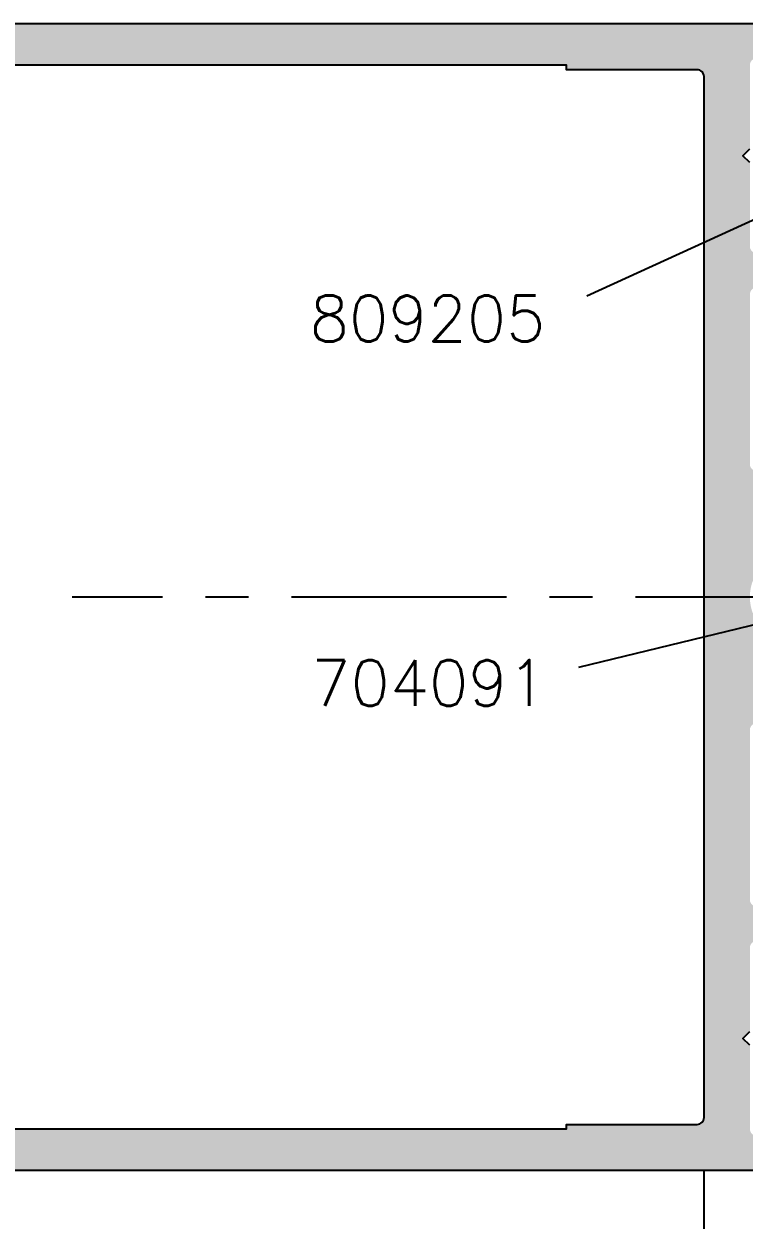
# Model space of a CAD drawing. Extents: x 0 to 4131, y -1600 to 527.
# Drawn here: x 1013.3 to 1044.7, y -886 to -833.8 of the extents above; entities that cross this region are included whole.
import ezdxf

# ---------------------------------------------------------------- set-up
doc = ezdxf.new("R2010")
doc.units = 0
doc.header["$LTSCALE"] = 7.5
doc.header["$MEASUREMENT"] = 0
doc.linetypes.add('CENTER', pattern=[2, 1.25, -0.25, 0.25, -0.25])
for name, color, linetype in [('ASSI', 1, 'CENTER'), ('FILL', 8, 'CONTINUOUS'), ('FINE', 7, 'CONTINUOUS'), ('GROSSA', 4, 'CONTINUOUS'), ('QUOTE', 254, 'CONTINUOUS')]:
    doc.layers.add(name, color=color, linetype=linetype)
doc.styles.get("Standard").update_dxf_attribs({"font": 'romans.shx'})

msp = doc.modelspace()

# ---------------------------------------------------------------- hatches: boundary and pattern name
at = {"layer": 'FILL'}
h = msp.add_hatch(color=253, dxfattribs=at)
h.paths.add_polyline_path([(1045.2991, -835.3125), (1047.4991, -835.3125, -0.4142136), (1047.7991, -835.6125), (1047.7991, -836.5125, 0.4517884), (1048.137, -836.8101, 0.2320248), (1048.387, -836.7246), (1048.9112, -836.2003, 0.1989124), (1048.9991, -835.9882), (1048.9991, -834.1125, 0.4142136), (1048.6991, -833.8125), (939.9991, -833.8125, 0.4142136), (938.9991, -834.8125), (938.9991, -882.8125, 0.4142136), (939.9991, -883.8125), (1048.6991, -883.8125, 0.4142136), (1048.9991, -883.5125), (1048.9991, -881.6367, 0.1989124), (1048.9112, -881.4246), (1048.387, -880.9003, 0.2320248), (1048.137, -880.8149, 0.4517884), (1047.7991, -881.1125), (1047.7991, -882.0125, -0.4142136), (1047.4991, -882.3125), (1045.2991, -882.3125, -0.4142136), (1044.9991, -882.0125), (1044.9991, -878.3609), (1044.6991, -878.0625), (1044.9991, -877.764), (1044.9991, -874.1125, -0.4142136), (1045.2991, -873.8125), (1047.4991, -873.8125, -0.4142136), (1047.7991, -874.1125), (1047.7991, -875.0125, 0.4517884), (1048.137, -875.3101, 0.2320248), (1048.387, -875.2246), (1048.9112, -874.7003, 0.1989124), (1048.9991, -874.4882), (1048.9991, -871.1125, 0.4142136), (1048.6991, -870.8125), (1048.0991, -870.8125, 0.4142136), (1047.7991, -871.1125), (1047.7991, -872.0125, -0.4142136), (1047.4991, -872.3125), (1045.2991, -872.3125, -0.4142136), (1044.9991, -872.0125), (1044.9991, -864.6125, -0.4142136), (1045.2991, -864.3125), (1047.4991, -864.3125, 0.4142136), (1047.7991, -864.0125, -0.4142136), (1048.0991, -863.7125), (1050.8957, -863.7125, -0.4142136), (1051.1957, -864.0125, 0.4142136), (1051.4957, -864.3125), (1054.2957, -864.3125, 0.4142136), (1054.5957, -864.0125, -0.4142136), (1054.8957, -863.7125), (1057.6957, -863.7125, -0.4142136), (1057.9957, -864.0125, 0.4142136), (1058.2957, -864.3125), (1062.6991, -864.3125, 0.4142136), (1062.9991, -864.0125), (1062.9991, -862.8367, 0.1989124), (1062.9112, -862.6246), (1062.387, -862.1003, 0.2320248), (1062.137, -862.0149, 0.4517884), (1061.7991, -862.3125), (1061.7991, -862.8125, -0.4142136), (1061.4991, -863.1125), (1060.5002, -863.1125, -0.2679492), (1060.2404, -862.9625), (1059.0857, -860.9625, 0.2679492), (1058.8259, -860.8125), (1046.9991, -860.8125, -1), (1046.9991, -856.8125), (1058.8259, -856.8125, 0.2679492), (1059.0857, -856.6625), (1060.2404, -854.6625, -0.2679492), (1060.5002, -854.5125), (1061.4991, -854.5125, -0.4142136), (1061.7991, -854.8125), (1061.7991, -855.3125, 0.4517884), (1062.137, -855.6101, 0.2320248), (1062.387, -855.5246), (1062.9112, -855.0003, 0.1989124), (1062.9991, -854.7882), (1062.9991, -853.6125, 0.4142136), (1062.6991, -853.3125), (1058.2957, -853.3125, 0.4142136), (1057.9957, -853.6125, -0.4142136), (1057.6957, -853.9125), (1054.8957, -853.9125, -0.4142136), (1054.5957, -853.6125, 0.4142136), (1054.2957, -853.3125), (1051.4957, -853.3125, 0.4142136), (1051.1957, -853.6125, -0.4142136), (1050.8957, -853.9125), (1048.0991, -853.9125, -0.4142136), (1047.7991, -853.6125, 0.4142136), (1047.4991, -853.3125), (1045.2991, -853.3125, -0.4142136), (1044.9991, -853.0125), (1044.9991, -845.6125, -0.4142136), (1045.2991, -845.3125), (1047.4991, -845.3125, -0.4142136), (1047.7991, -845.6125), (1047.7991, -846.5125, 0.4142136), (1048.0991, -846.8125), (1048.6991, -846.8125, 0.4142136), (1048.9991, -846.5125), (1048.9991, -843.1367, 0.1989124), (1048.9112, -842.9246), (1048.387, -842.4003, 0.2320248), (1048.137, -842.3149, 0.4517884), (1047.7991, -842.6125), (1047.7991, -843.5125, -0.4142136), (1047.4991, -843.8125), (1045.2991, -843.8125, -0.4142136), (1044.9991, -843.5125), (1044.9991, -839.8609), (1044.6991, -839.5625), (1044.9991, -839.264), (1044.9991, -835.6125, -0.4142136)])
h.paths.add_polyline_path([(1042.9991, -836.1125), (1042.9991, -881.5125, -0.4142136), (1042.6991, -881.8125), (1036.9991, -881.8125), (1036.9991, -882.0125), (997.4991, -882.0125), (997.4991, -881.8125), (991.4991, -881.8125), (991.4991, -882.0125), (951.9991, -882.0125), (951.9991, -881.8125), (946.2991, -881.8125, -0.4142136), (945.9991, -881.5125), (945.9991, -879.1125, 0.4142136), (945.6991, -878.8125), (944.7991, -878.8125, 0.4142136), (944.4991, -879.1125), (944.4991, -881.5125, -0.4142136), (944.1991, -881.8125), (941.2991, -881.8125, -0.4142136), (940.9991, -881.5125), (940.9991, -836.1125, -0.4142136), (941.2991, -835.8125), (944.1991, -835.8125, -0.4142136), (944.4991, -836.1125), (944.4991, -838.5125, 0.4142136), (944.7991, -838.8125), (945.6991, -838.8125, 0.4142136), (945.9991, -838.5125), (945.9991, -836.1125, -0.4142136), (946.2991, -835.8125), (951.9991, -835.8125), (951.9991, -835.6125), (991.4991, -835.6125), (991.4991, -835.8125), (997.4991, -835.8125), (997.4991, -835.6125), (1036.9991, -835.6125), (1036.9991, -835.8125), (1042.6991, -835.8125, -0.4142136)], flags=16)

# ---------------------------------------------------------------- linework, layer by layer
at = {"layer": 'ASSI'}
msp.add_line((1094.3768, -858.8125), (1015.4252, -858.8125), dxfattribs=at)
at = {"layer": 'FINE'}
msp.add_line((1042.997, -883.8125), (1042.997, -889.034), dxfattribs=at)
at = {"layer": 'GROSSA'}
for points in [[(1048.6991, -833.8125), (939.9991, -833.8125, 0.4142136)], [(997.4991, -882.0125), (1036.9991, -882.0125), (1036.9991, -881.8125), (1042.6991, -881.8125, 0.4142136), (1042.9991, -881.5125), (1042.9991, -836.1125, 0.4142136), (1042.6991, -835.8125), (1036.9991, -835.8125), (1036.9991, -835.6125), (997.4991, -835.6125)], [(939.9991, -883.8125), (1048.6991, -883.8125, 0.4142136)]]:
    msp.add_lwpolyline(points, format="xyb", dxfattribs=at)
for points in [[(1044.9991, -839.8609), (1044.6991, -839.5625), (1044.9991, -839.264)], [(1044.9991, -878.3609), (1044.6991, -878.0625), (1044.9991, -877.764)]]:
    msp.add_lwpolyline(points, dxfattribs=at)
at = {"layer": 'QUOTE'}
for p, q in [((1037.885, -845.6691), (1046.7873, -841.6117)), ((1048.2718, -859.2784), (1037.5194, -861.8909))]:
    msp.add_line(p, q, dxfattribs=at)

# ---------------------------------------------------------------- texts
at = {"layer": 'QUOTE', "color": 2}
for s, p in [('809205', (1025.793, -847.6619)), ('704091', (1025.8595, -863.5628))]:
    msp.add_text(s, height=2, dxfattribs=at).set_placement(p)

doc.saveas('drawing.dxf')
